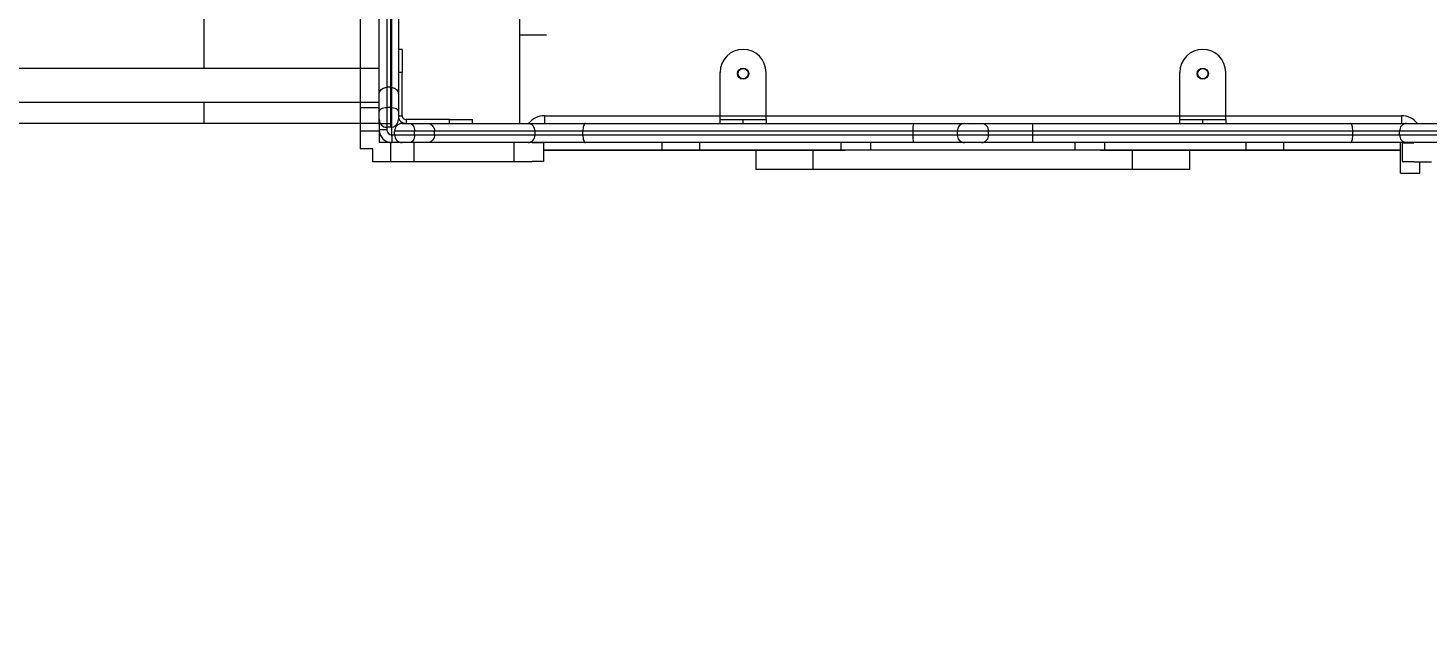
# Model space of a CAD drawing. Header units: millimetres. Extents: x -6334 to 5744, y -4425 to 2649.
# Drawn here: x -2587 to -1490, y -155 to 324 of the extents above; entities that cross this region are included whole.
import ezdxf

# ---------------------------------------------------------------- set-up
doc = ezdxf.new("R2010")
doc.units = ezdxf.units.MM
for name, color, linetype in [('DiKom', 7, 'Continuous'), ('DIKOM_ОБЪЕКТ', 7, 'Continuous'), ('DIKOM_РАЗМЕР_ЗОНА', 7, 'Continuous'), ('DIKOM_РАЗМЕР_ОБЪЕКТА', 7, 'Continuous')]:
    doc.layers.add(name, color=color, linetype=linetype)
doc.styles.add('style1', font='arial.ttf', dxfattribs={"width": 0.8})
doc.dimstyles.new('1-50', dxfattribs={"dimtxt": 300, "dimasz": 200, "dimexe": 100, "dimexo": 0, "dimgap": 100, "dimtad": 0, "dimdec": 0, "dimtxsty": 'style1', "dimcen": 0, "dimclrd": 7, "dimclre": 7, "dimadec": 1, "dimazin": 2, "dimtfac": 1, "dimtdec": 0, "dimtmove": 0, "dimatfit": 3, "dimfxl": 0, "dimlwd": 25, "dimlwe": 18, "dimarcsym": 0})

# ---------------------------------------------------------------- blocks, each defined once
blk = doc.blocks.new('A$C63A06CE2')
at = {"layer": 'DiKom', "color": 7, "linetype": 'Continuous', "lineweight": 15}
for p, q in [((866.6, 2230.4), (866.6, 131)), ((893.5, 131), (893.5, 2230.4)), ((910, 268.1), (910, 449.9)), ((866.6, 268.1), (53.5, 268.1)), ((910, 268.1), (893.5, 268.1)), ((910, 131), (910, 268.1)), ((910, 131), (730, 131)), ((910, 121), (730, 121)), ((910, 131), (910, 121)), ((920, 121), (910, 121)), ((810, 21), (910, 21)), ((840.5, 21), (840.5, 0))]:
    blk.add_line(p, q, dxfattribs=at)
blk = doc.blocks.new('*D11')
at = {"layer": 'Defpoints', "color": 0, "transparency": 16777216}
for p in [(-4833.8, 531.6), (3566.2, 531.6), (3566.2, -3297.5)]:
    blk.add_point(p, dxfattribs=at)
at = {"layer": 'DIKOM_РАЗМЕР_ОБЪЕКТА', "color": 7, "lineweight": 18, "transparency": 16777216}
for p, q in [((-4833.8, 531.6), (-4833.8, -3397.5)), ((3566.2, 531.6), (3566.2, -3397.5))]:
    blk.add_line(p, q, dxfattribs=at)
at = {"layer": 'DIKOM_РАЗМЕР_ОБЪЕКТА', "color": 7, "lineweight": 25, "transparency": 16777216}
for p, q in [((-4633.8, -3297.5), (49.1, -3297.5)), ((3366.2, -3297.5), (965.3, -3297.5))]:
    blk.add_line(p, q, dxfattribs=at)
at = {"layer": 'DIKOM_РАЗМЕР_ОБЪЕКТА', "color": 7, "transparency": 16777216}
for points in [[(-4633.8, -3264.2), (-4633.8, -3330.8), (-4833.8, -3297.5)], [(3366.2, -3264.2), (3366.2, -3330.8), (3566.2, -3297.5)]]:
    blk.add_solid(points, dxfattribs=at)
at = {"layer": 'DIKOM_РАЗМЕР_ОБЪЕКТА', "color": 0, "transparency": 16777216, "insert": (507.2, -3297.5), "char_height": 300, "attachment_point": 5, "style": 'style1'}
blk.add_mtext('8400', dxfattribs=at)
blk = doc.blocks.new('*D12')
at = {"layer": 'Defpoints', "color": 0, "transparency": 16777216}
for p in [(-6333.8, 699.5), (5066.2, 699.5), (-6333.8, -4228.5)]:
    blk.add_point(p, dxfattribs=at)
at = {"layer": 'DIKOM_РАЗМЕР_ЗОНА', "color": 7, "lineweight": 18, "transparency": 16777216}
for p, q in [((-6333.8, 699.5), (-6333.8, -4328.5)), ((5066.2, 699.5), (5066.2, -4328.5))]:
    blk.add_line(p, q, dxfattribs=at)
at = {"layer": 'DIKOM_РАЗМЕР_ЗОНА', "color": 7, "lineweight": 25, "transparency": 16777216}
for p, q in [((-6133.8, -4228.5), (-32.7, -4228.5)), ((4866.2, -4228.5), (1047.1, -4228.5))]:
    blk.add_line(p, q, dxfattribs=at)
at = {"layer": 'DIKOM_РАЗМЕР_ЗОНА', "color": 7, "transparency": 16777216}
for points in [[(-6133.8, -4195.2), (-6133.8, -4261.8), (-6333.8, -4228.5)], [(4866.2, -4195.2), (4866.2, -4261.8), (5066.2, -4228.5)]]:
    blk.add_solid(points, dxfattribs=at)
at = {"layer": 'DIKOM_РАЗМЕР_ЗОНА', "color": 0, "transparency": 16777216, "insert": (507.2, -4228.5), "char_height": 300, "attachment_point": 5, "style": 'style1'}
blk.add_mtext('11400', dxfattribs=at)

msp = doc.modelspace()

# ---------------------------------------------------------------- linework, layer by layer
at = {"layer": 'DIKOM_ОБЪЕКТ', "color": 7, "linetype": 'Continuous', "lineweight": 15}
for p, q in [((-2311.9, 272.4), (-2311.9, 351)), ((-2305.9, 356.5), (-2305.9, 277.8)), ((-2302.9, 277.8), (-2302.9, 356.5)), ((-2296.9, 351), (-2296.9, 272.4)), ((-2326.9, 340.3), (-2326.9, 261.7)), ((-2293.9, 307.5), (-2296.9, 307.5)), ((-2293.9, 307.5), (-2293.9, 289.5)), ((-2293.9, 289.5), (-2296.9, 289.5)), ((-2293.9, 255.5), (-2293.9, 289.5)), ((-2044.9, 255.5), (-2044.9, 289.5)), ((-2008.9, 255.5), (-2008.9, 289.5)), ((-1684.9, 255.5), (-1684.9, 289.5)), ((-1648.9, 255.5), (-1648.9, 289.5)), ((-2305.9, 277.8), (-2305.9, 262.1)), ((-2302.9, 277.8), (-2305.9, 277.8)), ((-2302.9, 262.1), (-2302.9, 277.8)), ((-2311.9, 258.7), (-2311.9, 272.4)), ((-2296.9, 272.4), (-2296.9, 258.7)), ((-2311.9, 261.7), (-2326.9, 261.7)), ((-2326.9, 261.7), (-2326.9, 243.4)), ((-2311.9, 252.5), (-2311.9, 258.7)), ((-2311.9, 252.5), (-2311.9, 243.4)), ((-2305.9, 262.1), (-2305.9, 246.5)), ((-2302.9, 262.1), (-2305.9, 262.1)), ((-2302.9, 246.5), (-2302.9, 262.1)), ((-2296.9, 258.7), (-2296.9, 252.5)), ((-2296.9, 255.5), (-2293.9, 255.5)), ((-2290.9, 252.5), (-2290.9, 249.5)), ((-2256.9, 252.5), (-2290.9, 252.5)), ((-2256.9, 249.5), (-2256.9, 252.5)), ((-2256.9, 252.5), (-2238.9, 252.5)), ((-2238.9, 249.5), (-2238.9, 252.5)), ((-2182.5, 255.5), (-2182.5, 249.5)), ((-2182.5, 255.5), (-2044.9, 255.5)), ((-2044.9, 252.5), (-2044.9, 255.5)), ((-2044.9, 255.5), (-2008.9, 255.5)), ((-2044.9, 249.5), (-2044.9, 252.5)), ((-2044.9, 252.5), (-2026.9, 252.5)), ((-2026.9, 249.5), (-2026.9, 252.5)), ((-2026.9, 252.5), (-2008.9, 252.5)), ((-2008.9, 252.5), (-2008.9, 255.5)), ((-2008.9, 255.5), (-1684.9, 255.5)), ((-2008.9, 252.5), (-2008.9, 249.5)), ((-1684.9, 252.5), (-1684.9, 255.5)), ((-1684.9, 255.5), (-1648.9, 255.5)), ((-1684.9, 249.5), (-1684.9, 252.5)), ((-1684.9, 252.5), (-1666.9, 252.5)), ((-1666.9, 249.5), (-1666.9, 252.5)), ((-1666.9, 252.5), (-1648.9, 252.5)), ((-1648.9, 252.5), (-1648.9, 255.5)), ((-1648.9, 255.5), (-1511.2, 255.5)), ((-1648.9, 252.5), (-1648.9, 249.5)), ((-1511.2, 255.5), (-1511.2, 249.5)), ((-2311.9, 243.4), (-2326.9, 243.4)), ((-2326.9, 243.4), (-2326.9, 229.5)), ((-2305.9, 244.5), (-2311.9, 244.5)), ((-2311.9, 243.4), (-2311.9, 234.5)), ((-2302.9, 246.5), (-2305.9, 246.5)), ((-2305.9, 246.5), (-2305.9, 244.5)), ((-2284.3, 243.5), (-2299.9, 243.5)), ((-2299.9, 240.5), (-2299.9, 243.5)), ((-2293.9, 249.5), (-2287.6, 249.5)), ((-2287.6, 249.5), (-2274, 249.5)), ((-2284.3, 240.5), (-2284.3, 243.5)), ((-2268.6, 243.5), (-2284.3, 243.5)), ((-2274, 249.5), (-2195.3, 249.5)), ((-2268.6, 240.5), (-2268.6, 243.5)), ((-2189.8, 243.5), (-2268.6, 243.5)), ((-2195.3, 249.5), (-2150.4, 249.5)), ((-2189.8, 240.5), (-2189.8, 243.5)), ((-2152.4, 243.5), (-2189.8, 243.5)), ((-1893.8, 243.5), (-2152.4, 243.5)), ((-2152.4, 240.5), (-2152.4, 243.5)), ((-2150.4, 249.5), (-1893.5, 249.5)), ((-1859.1, 243.5), (-1893.8, 243.5)), ((-1893.8, 240.5), (-1893.8, 243.5)), ((-1893.5, 249.5), (-1853.6, 249.5)), ((-1859.1, 240.5), (-1859.1, 243.5)), ((-1840.1, 249.5), (-1800.2, 249.5)), ((-1834.6, 240.5), (-1834.6, 243.5)), ((-1799.9, 243.5), (-1834.6, 243.5)), ((-1800.2, 249.5), (-1551.3, 249.5)), ((-1799.9, 240.5), (-1799.9, 243.5)), ((-1549.3, 243.5), (-1799.9, 243.5)), ((-1551.3, 249.5), (-1507.3, 249.5)), ((-1549.3, 240.5), (-1549.3, 243.5)), ((-1512.7, 243.5), (-1549.3, 243.5)), ((-1425.2, 243.5), (-1512.7, 243.5)), ((-1512.7, 240.5), (-1512.7, 243.5)), ((-1507.3, 249.5), (-1419.8, 249.5)), ((-2302.9, 234.5), (-2311.9, 234.5)), ((-2302.9, 219.5), (-2302.9, 234.5)), ((-2293.9, 234.5), (-2302.9, 234.5)), ((-2301.9, 240.5), (-2301.9, 234.5)), ((-2301.9, 240.5), (-2299.9, 240.5)), ((-2299.9, 240.5), (-2284.3, 240.5)), ((-2287.6, 234.5), (-2293.9, 234.5)), ((-2274, 234.5), (-2287.6, 234.5)), ((-2284.6, 219.5), (-2284.6, 234.5)), ((-2284.3, 240.5), (-2268.6, 240.5)), ((-2195.3, 234.5), (-2274, 234.5)), ((-2268.6, 240.5), (-2189.8, 240.5)), ((-2206.1, 219.5), (-2206.1, 234.5)), ((-2150.4, 234.5), (-2195.3, 234.5)), ((-2192, 234.4), (-2192, 234.5)), ((-2182.9, 234.4), (-2192, 234.4)), ((-2189.8, 240.5), (-2152.4, 240.5)), ((-2182.9, 219.6), (-2182.9, 234.4)), ((-2152.4, 240.5), (-1893.8, 240.5)), ((-1893.5, 234.5), (-2150.4, 234.5)), ((-2090.3, 228.5), (-2090.3, 234.5)), ((-2060.9, 228.5), (-2060.9, 234.5)), ((-1950.2, 228.5), (-1950.2, 234.5)), ((-1926.9, 228.5), (-1926.9, 234.5)), ((-1893.8, 240.5), (-1859.1, 240.5)), ((-1853.6, 234.5), (-1893.5, 234.5)), ((-1800.2, 234.5), (-1840.1, 234.5)), ((-1834.6, 240.5), (-1799.9, 240.5)), ((-1551.3, 234.5), (-1800.2, 234.5)), ((-1799.9, 240.5), (-1549.3, 240.5)), ((-1766.9, 228.5), (-1766.9, 234.5)), ((-1743.6, 228.5), (-1743.6, 234.5)), ((-1632.8, 228.5), (-1632.8, 234.5)), ((-1603.4, 228.5), (-1603.4, 234.5)), ((-1507.3, 234.5), (-1551.3, 234.5)), ((-1549.3, 240.5), (-1512.7, 240.5)), ((-1512.7, 240.5), (-1425.2, 240.5)), ((-1511.9, 210.5), (-1511.9, 234.5)), ((-1510.8, 234.4), (-1510.8, 219.6)), ((-1510.8, 234.4), (-1501.7, 234.4)), ((-1419.8, 234.5), (-1507.3, 234.5)), ((-1501.7, 234.5), (-1501.7, 234.4)), ((-2316.9, 229.5), (-2326.9, 229.5)), ((-2316.9, 219.5), (-2316.9, 229.5)), ((-2302.9, 219.5), (-2316.9, 219.5)), ((-2284.6, 219.5), (-2302.9, 219.5)), ((-2206.1, 219.5), (-2284.6, 219.5)), ((-2192, 219.5), (-2206.1, 219.5)), ((-2182.9, 219.6), (-2192, 219.6)), ((-2192, 219.5), (-2192, 219.6)), ((-2090.3, 228.5), (-2182.9, 228.5)), ((-2104.9, 228.4), (-2182.9, 228.4)), ((-2104.9, 228.4), (-2104.9, 228.5)), ((-2046.3, 228.4), (-2104.9, 228.4)), ((-2060.9, 228.5), (-2090.3, 228.5)), ((-1950.2, 228.5), (-2060.9, 228.5)), ((-2046.3, 228.4), (-2046.3, 228.5)), ((-1946.9, 228.4), (-2046.3, 228.4)), ((-2016.9, 228.4), (-2016.9, 213.5)), ((-1971.9, 213.5), (-1971.9, 228.4)), ((-1926.9, 228.5), (-1950.2, 228.5)), ((-1946.9, 228.4), (-1946.9, 228.5)), ((-1766.9, 228.5), (-1926.9, 228.5)), ((-1743.6, 228.5), (-1766.9, 228.5)), ((-1746.9, 228.4), (-1746.9, 228.5)), ((-1647.4, 228.4), (-1746.9, 228.4)), ((-1632.8, 228.5), (-1743.6, 228.5)), ((-1721.9, 213.5), (-1721.9, 228.4)), ((-1676.9, 213.5), (-1676.9, 228.4)), ((-1647.4, 228.4), (-1647.4, 228.5)), ((-1588.8, 228.4), (-1647.4, 228.4)), ((-1603.4, 228.5), (-1632.8, 228.5)), ((-1511.9, 228.5), (-1603.4, 228.5)), ((-1588.8, 228.4), (-1588.8, 228.5)), ((-1511.9, 228.4), (-1588.8, 228.4)), ((-1510.8, 219.6), (-1501.7, 219.6)), ((-1501.7, 219.6), (-1501.7, 219.5)), ((-1501.7, 219.5), (-1487.7, 219.5)), ((-1496.9, 210.5), (-1496.9, 219.5)), ((-1971.9, 213.5), (-2016.9, 213.5)), ((-1721.9, 213.5), (-1971.9, 213.5)), ((-1676.9, 213.5), (-1721.9, 213.5)), ((-1511.9, 210.5), (-1496.9, 210.5))]:
    msp.add_line(p, q, dxfattribs=at)
at = {"layer": 'DIKOM_ОБЪЕКТ', "color": 7, "linetype": 'Continuous', "lineweight": 15, "flags": 128}
for points in [[(-2311.9, 258.7), (-2311.7, 259.4), (-2311.4, 260), (-2310.9, 260.6), (-2310.1, 261.1), (-2309.2, 261.5), (-2308.2, 261.8), (-2307, 262), (-2305.9, 262.1)], [(-2302.9, 262.1), (-2301.7, 262), (-2300.6, 261.8), (-2299.5, 261.5), (-2298.6, 261.1), (-2297.9, 260.6), (-2297.3, 260), (-2297, 259.4), (-2296.9, 258.7)], [(-2287.6, 249.5), (-2287, 249.4), (-2286.4, 249), (-2285.8, 248.5), (-2285.3, 247.7), (-2284.8, 246.8), (-2284.5, 245.8), (-2284.3, 244.7), (-2284.3, 243.5)], [(-2150.4, 249.5), (-2150.8, 249.4), (-2151.2, 249), (-2151.5, 248.5), (-2151.8, 247.7), (-2152.1, 246.8), (-2152.2, 245.8), (-2152.4, 244.7), (-2152.4, 243.5)], [(-1549.3, 243.5), (-1549.4, 244.7), (-1549.5, 245.8), (-1549.7, 246.8), (-1549.9, 247.7), (-1550.2, 248.5), (-1550.5, 249), (-1550.9, 249.4), (-1551.3, 249.5)], [(-2284.3, 240.5), (-2284.3, 239.3), (-2284.5, 238.2), (-2284.8, 237.2), (-2285.3, 236.3), (-2285.8, 235.5), (-2286.4, 235), (-2287, 234.6), (-2287.6, 234.5)], [(-2152.4, 240.5), (-2152.4, 239.3), (-2152.2, 238.2), (-2152.1, 237.2), (-2151.8, 236.3), (-2151.5, 235.5), (-2151.2, 235), (-2150.8, 234.6), (-2150.4, 234.5)], [(-1551.3, 234.5), (-1550.9, 234.6), (-1550.5, 235), (-1550.2, 235.5), (-1549.9, 236.3), (-1549.7, 237.2), (-1549.5, 238.2), (-1549.4, 239.3), (-1549.3, 240.5)]]:
    msp.add_lwpolyline(points, dxfattribs=at)
at = {"layer": 'DIKOM_ОБЪЕКТ', "color": 7, "linetype": 'Continuous', "lineweight": 15}
for centre, radius in [((-2026.9, 288.5), 4.4), ((-2026.9, 288.5), 4), ((-1666.9, 288.5), 4.4), ((-1666.9, 288.5), 4)]:
    msp.add_circle(centre, radius, dxfattribs=at)
for centre, radius, start, end in [((-2026.9, 289.5), 18, 90, 180), ((-2026.9, 289.5), 18, 0, 90), ((-1666.9, 289.5), 18, 90, 180), ((-1666.9, 289.5), 18, 0, 90), ((-2305.9, 252.5), 6, 180, 270), ((-2302.9, 252.5), 6, 270, 0), ((-2290.9, 255.5), 6, 180, 270), ((-2290.9, 255.5), 3, 180, 270), ((-2182.5, 239.5), 16, 90, 141.3178), ((-1511.2, 239.5), 16, 38.6822, 90), ((-2301.9, 244.5), 10, 180, 270), ((-2301.9, 244.5), 4, 180, 270), ((-2293.9, 243.5), 6, 90, 180), ((-2195.6, 243.7), 5.77, 357.6379, 87.4234), ((-1864.1, 245), 29.8, 171.3009, 182.8784), ((-1853.3, 243.7), 5.77, 92.5501, 182.3392), ((-1840.4, 243.7), 5.77, 357.6608, 87.4512), ((-1829.7, 245), 29.8, 357.1175, 8.7009), ((-1507, 243.8), 5.72, 93.2059, 182.8812), ((-2293.9, 240.5), 6, 180, 270), ((-2195.6, 240.3), 5.77, 272.5764, 2.3533), ((-1864.1, 239), 29.8, 177.1223, 188.6992), ((-1853.3, 240.3), 5.77, 177.6696, 267.4502), ((-1840.4, 240.3), 5.77, 272.5486, 2.3304), ((-1829.7, 239), 29.8, 351.299, 2.8818), ((-1507, 240.2), 5.72, 177.1276, 266.7944)]:
    msp.add_arc(centre, radius, start, end, dxfattribs=at)
for points, knots in [([(-2311.9, 272.4), (-2311.9, 272.4), (-2311.9, 272.8), (-2311.7, 273.8), (-2311, 275.3), (-2309.7, 276.7), (-2307.9, 277.6), (-2306.5, 277.7), (-2305.9, 277.8)], [0, 0, 0, 0, 0.006933, 0.141457, 0.356213, 0.570861, 0.785412, 1, 1, 1, 1]), ([(-2302.9, 277.8), (-2302.2, 277.7), (-2300.8, 277.6), (-2299, 276.7), (-2297.7, 275.3), (-2297, 273.8), (-2296.9, 272.8), (-2296.9, 272.4), (-2296.9, 272.4)], [0, 0, 0, 0, 0.2146, 0.429139, 0.643787, 0.858542, 0.993067, 1, 1, 1, 1]), ([(-2274, 249.5), (-2274, 249.5), (-2273.6, 249.5), (-2272.6, 249.4), (-2271.1, 248.7), (-2269.7, 247.3), (-2268.7, 245.5), (-2268.6, 244.2), (-2268.6, 243.5)], [0, 0, 0, 0, 0.006899, 0.141495, 0.356203, 0.570848, 0.785413, 1, 1, 1, 1]), ([(-1834.6, 243.5), (-1835.2, 243.5), (-1836.4, 243.5), (-1838.8, 243.5), (-1841.2, 243.5), (-1843.7, 243.5), (-1846.3, 243.5), (-1849.2, 243.5), (-1851.7, 243.5), (-1853.5, 243.5), (-1855.4, 243.5), (-1857.4, 243.5), (-1858.5, 243.5), (-1859.1, 243.5)], [0, 0, 0, 0, 0.1220679, 0.243749, 0.3356283, 0.4082442, 0.4820879, 0.5664523, 0.6495112, 0.7092899, 0.7691639, 0.8844336, 1, 1, 1, 1]), ([(-1853.6, 249.5), (-1853.2, 249.5), (-1852.3, 249.5), (-1850.6, 249.5), (-1849, 249.5), (-1847.6, 249.5), (-1846.7, 249.5), (-1845.8, 249.5), (-1844.7, 249.5), (-1843.2, 249.5), (-1841.5, 249.5), (-1840.6, 249.5), (-1840.1, 249.5)], [0, 0, 0, 0, 0.149172, 0.297842, 0.41591, 0.470735, 0.507084, 0.543095, 0.596246, 0.687646, 0.843504, 1, 1, 1, 1]), ([(-2268.6, 240.5), (-2268.6, 239.8), (-2268.7, 238.5), (-2269.7, 236.7), (-2271.1, 235.3), (-2272.6, 234.6), (-2273.6, 234.5), (-2274, 234.5), (-2274, 234.5)], [0, 0, 0, 0, 0.214599, 0.429176, 0.643765, 0.858486, 0.993101, 1, 1, 1, 1]), ([(-1859.1, 240.5), (-1858.5, 240.5), (-1857.3, 240.5), (-1855, 240.5), (-1852.5, 240.5), (-1850.1, 240.5), (-1847.4, 240.5), (-1844.5, 240.5), (-1842.1, 240.5), (-1840.2, 240.5), (-1838.3, 240.5), (-1836.3, 240.5), (-1835.2, 240.5), (-1834.6, 240.5)], [0, 0, 0, 0, 0.122068, 0.243749, 0.335628, 0.408244, 0.482088, 0.566453, 0.649511, 0.70929, 0.769162, 0.884434, 1, 1, 1, 1]), ([(-1840.1, 234.5), (-1840.6, 234.5), (-1841.5, 234.5), (-1843.1, 234.5), (-1844.8, 234.5), (-1846.1, 234.5), (-1847, 234.5), (-1847.9, 234.5), (-1849, 234.5), (-1850.5, 234.5), (-1852.2, 234.5), (-1853.1, 234.5), (-1853.6, 234.5)], [0, 0, 0, 0, 0.1491696, 0.2978389, 0.4159071, 0.4707319, 0.5070863, 0.5430925, 0.5962433, 0.6876475, 0.8435012, 1, 1, 1, 1])]:
    msp.add_open_spline(points, degree=3, knots=knots, dxfattribs=at)

# ---------------------------------------------------------------- block references
at = {"layer": 'DIKOM_ОБЪЕКТ', "color": 7, "linetype": 'Continuous', "lineweight": 15, "xscale": -1, "rotation": 90}
msp.add_blockref('A$C63A06CE2', (-2180.9, 1159.5), dxfattribs=at)

# ---------------------------------------------------------------- dimensions: what is measured, and where the dimension line sits
at = {"layer": 'DIKOM_РАЗМЕР_ЗОНА'}
dim = msp.add_linear_dim(base=(-6333.8, -4228.5), p1=(5066.2, 699.5), p2=(-6333.8, 699.5), dimstyle='1-50', dxfattribs=at)
dim.commit()
dim.dimension.update_dxf_attribs({"geometry": '*D12', "text_midpoint": (507.2, -4228.5), "dimtype": 160})
at = {"layer": 'DIKOM_РАЗМЕР_ОБЪЕКТА'}
dim = msp.add_linear_dim(base=(3566.2, -3297.5), p1=(-4833.8, 531.6), p2=(3566.2, 531.6), dimstyle='1-50', dxfattribs=at)
dim.commit()
dim.dimension.update_dxf_attribs({"geometry": '*D11', "text_midpoint": (507.2, -3297.5), "dimtype": 160})

doc.saveas('drawing.dxf')
